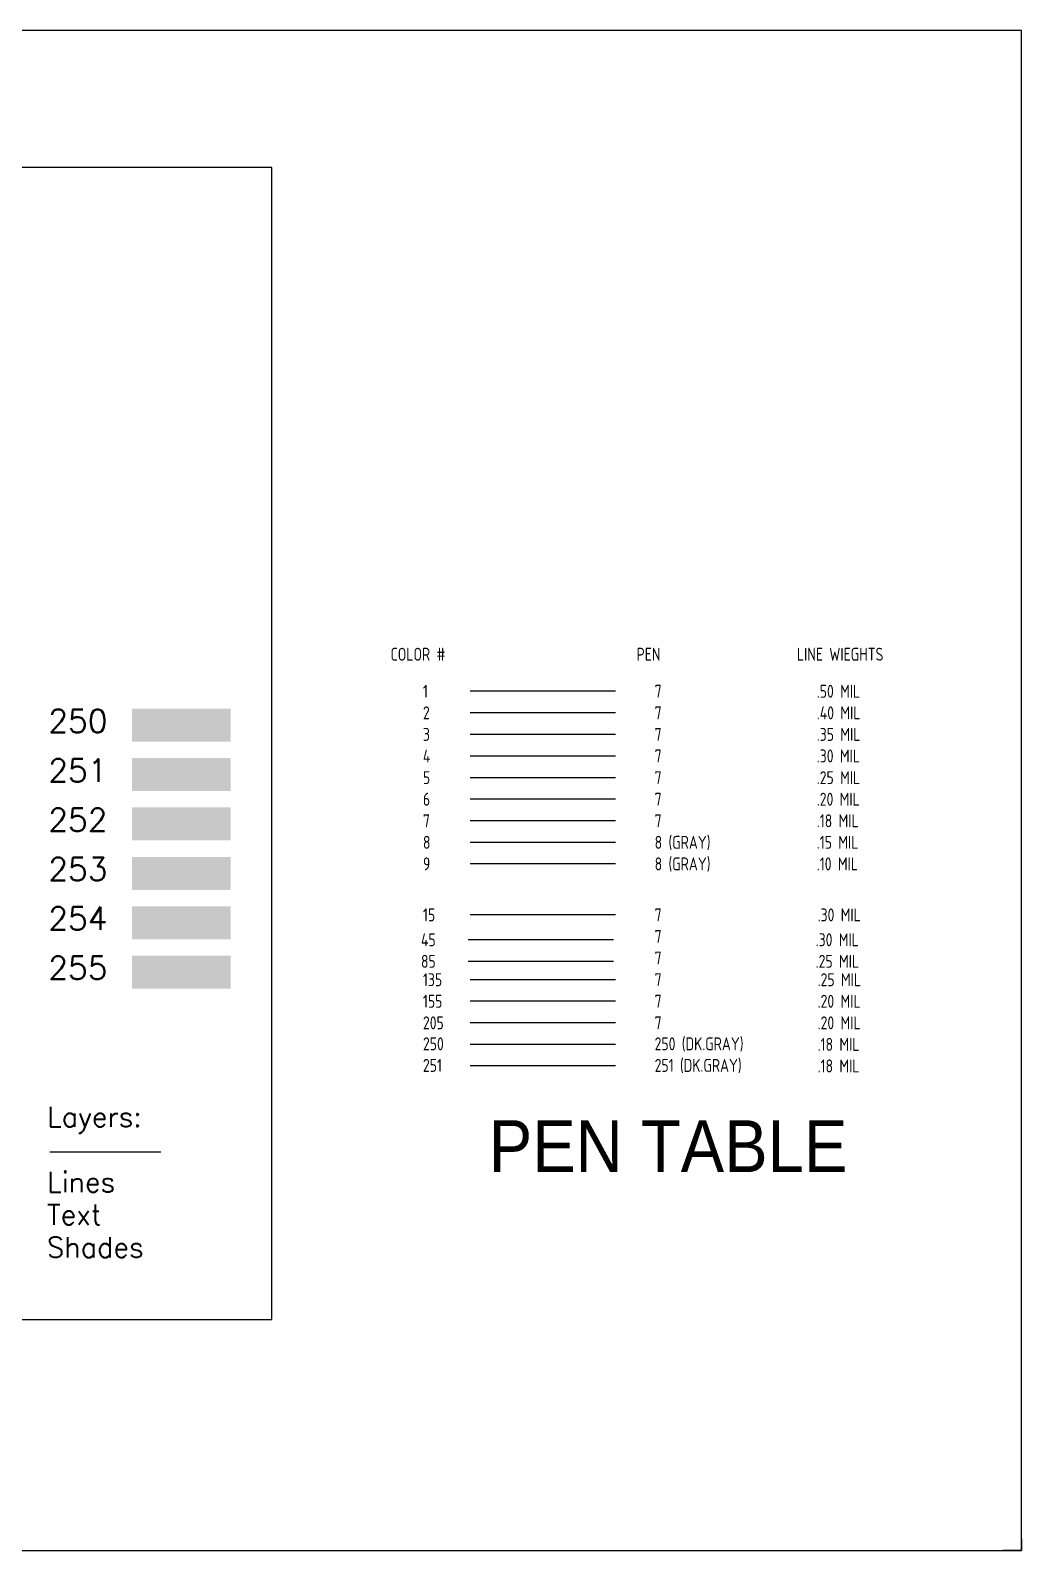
# Model space of a CAD drawing. Extents: x -3.6 to 17, y -3 to 11.
# Drawn here: x 9.83 to 17, y 0 to 11 of the extents above; entities that cross this region are included whole.
import ezdxf
from ezdxf.enums import TextEntityAlignment as Align

# ---------------------------------------------------------------- set-up
doc = ezdxf.new("R2010")
doc.units = 0
doc.header["$MEASUREMENT"] = 0
doc.layers.get('0').update_dxf_attribs({"linetype": 'CONTINUOUS'})
doc.layers.get('DEFPOINTS').update_dxf_attribs({"linetype": 'CONTINUOUS'})
doc.layers.add('Shades', color=10, linetype='CONTINUOUS')
doc.layers.add('Text', color=7, linetype='CONTINUOUS')
doc.styles.add('N', font='ARCHITXT.shx', dxfattribs={"width": 0.9, "height": 0.093756})
doc.styles.add('Roman Simplex', font='romans')
doc.styles.add('T', font='ARIAL.TTF', dxfattribs={"width": 0.9, "height": 0.187512})

# ---------------------------------------------------------------- blocks, each defined once
blk = doc.blocks.new('border')
at = {"color": 4}
for points in [[(1, 0.99219), (1, 1), (0.99219, 1)], [(1, 0.00781), (1, 0), (0.99219, 0)]]:
    blk.add_lwpolyline(points, dxfattribs=at)
at = {"layer": 'DEFPOINTS'}
blk.add_lwpolyline([(1, 1), (0, 1), (0, 0), (1, 0)], close=True, dxfattribs=at)

msp = doc.modelspace()

# ---------------------------------------------------------------- linework, layer by layer
for p, q in [((11.576, 10.007), (0.484, 10.007)), ((11.576, 1.673), (11.576, 10.007)), ((13.011, 5.283), (14.062, 5.283)), ((0.484, 1.673), (11.576, 1.673))]:
    msp.add_line(p, q)
at = {"color": 1}
msp.add_line((13.011, 6.22), (14.062, 6.22), dxfattribs=at)
at = {"color": 2}
msp.add_line((13.011, 6.064), (14.062, 6.064), dxfattribs=at)
at = {"color": 3}
msp.add_line((13.011, 5.907), (14.062, 5.907), dxfattribs=at)
at = {"color": 4}
msp.add_line((13.011, 5.751), (14.062, 5.751), dxfattribs=at)
at = {"color": 5}
msp.add_line((13.011, 5.595), (14.062, 5.595), dxfattribs=at)
at = {"color": 6}
msp.add_line((13.011, 5.439), (14.062, 5.439), dxfattribs=at)
at = {"color": 8}
msp.add_line((13.011, 5.127), (14.062, 5.127), dxfattribs=at)
at = {"color": 9}
msp.add_line((13.011, 4.971), (14.062, 4.971), dxfattribs=at)
at = {"color": 15}
msp.add_line((13.011, 4.602), (14.062, 4.602), dxfattribs=at)
at = {"color": 45}
msp.add_line((12.997, 4.422), (14.048, 4.422), dxfattribs=at)
at = {"color": 85}
msp.add_line((12.997, 4.266), (14.048, 4.266), dxfattribs=at)
at = {"color": 135}
msp.add_line((13.011, 4.133), (14.062, 4.133), dxfattribs=at)
at = {"color": 155}
msp.add_line((13.011, 3.977), (14.062, 3.977), dxfattribs=at)
at = {"color": 205}
msp.add_line((13.011, 3.821), (14.062, 3.821), dxfattribs=at)
at = {"color": 250}
msp.add_line((13.011, 3.665), (14.062, 3.665), dxfattribs=at)
at = {"color": 251}
msp.add_line((13.011, 3.509), (14.062, 3.509), dxfattribs=at)
at = {"layer": 'Shades', "color": 250}
msp.add_solid([(10.565, 5.853), (11.279, 5.853), (10.565, 6.091), (11.279, 6.091)], dxfattribs=at)
at = {"layer": 'Shades', "color": 251}
msp.add_solid([(10.565, 5.496), (11.279, 5.496), (10.565, 5.734), (11.279, 5.734)], dxfattribs=at)
at = {"layer": 'Shades', "color": 252}
msp.add_solid([(10.565, 5.139), (11.279, 5.139), (10.565, 5.377), (11.279, 5.377)], dxfattribs=at)
at = {"layer": 'Shades', "color": 253}
msp.add_solid([(10.565, 4.781), (11.279, 4.781), (10.565, 5.02), (11.279, 5.02)], dxfattribs=at)
at = {"layer": 'Shades', "color": 254}
msp.add_solid([(10.565, 4.424), (11.279, 4.424), (10.565, 4.662), (11.279, 4.662)], dxfattribs=at)
at = {"layer": 'Shades', "color": 255}
msp.add_solid([(10.565, 4.067), (11.279, 4.067), (10.565, 4.305), (11.279, 4.305)], dxfattribs=at)
at = {"layer": 'Text'}
msp.add_line((9.972, 2.886), (10.774, 2.886), dxfattribs=at)

# ---------------------------------------------------------------- block references
at = {"xscale": 17, "yscale": 11, "zscale": 17}
msp.add_blockref('border', (0, 0), dxfattribs=at)

# ---------------------------------------------------------------- texts
at = {"style": 'N', "width": 0.9}
for s, height, p in [('COLOR #', 0.0938, (12.436, 6.439)), ('PEN', 0.0938, (14.215, 6.439)), ('LINE WIEGHTS', 0.09376, (15.375, 6.439)), ('1', 0.0938, (12.67, 6.171)), ('7', 0.0938, (14.346, 6.171)), ('.50 MIL', 0.0938, (15.519, 6.171)), ('2', 0.0938, (12.67, 6.015)), ('7', 0.0938, (14.346, 6.015)), ('.40 MIL', 0.0938, (15.519, 6.015)), ('3', 0.0938, (12.67, 5.859)), ('7', 0.0938, (14.346, 5.859)), ('.35 MIL', 0.0938, (15.519, 5.859)), ('4', 0.0938, (12.67, 5.703)), ('7', 0.0938, (14.346, 5.703)), ('.30 MIL', 0.0938, (15.519, 5.703)), ('5', 0.0938, (12.67, 5.546)), ('7', 0.0938, (14.346, 5.546)), ('.25 MIL', 0.0938, (15.519, 5.546)), ('6', 0.0938, (12.67, 5.39)), ('7', 0.0938, (14.346, 5.39)), ('.20 MIL', 0.0938, (15.519, 5.39)), ('7', 0.0938, (12.67, 5.234)), ('7', 0.0938, (14.346, 5.234)), ('.18 MIL', 0.0938, (15.519, 5.234)), ('8', 0.0938, (12.67, 5.078)), ('8 (GRAY)', 0.0938, (14.346, 5.078)), ('.15 MIL', 0.0938, (15.519, 5.078)), ('9', 0.0938, (12.67, 4.922)), ('8 (GRAY)', 0.0938, (14.346, 4.922)), ('.10 MIL', 0.0938, (15.519, 4.922)), ('15', 0.0938, (12.67, 4.553)), ('7', 0.0938, (14.346, 4.553)), ('.30 MIL', 0.0938, (15.525, 4.553)), ('45', 0.0938, (12.656, 4.373)), ('7', 0.0938, (14.346, 4.397)), ('.30 MIL', 0.0938, (15.511, 4.373)), ('85', 0.0938, (12.656, 4.217)), ('7', 0.0938, (14.346, 4.241)), ('.25 MIL', 0.0938, (15.511, 4.217)), ('135', 0.0938, (12.67, 4.084)), ('7', 0.0938, (14.346, 4.084)), ('.25 MIL', 0.0938, (15.525, 4.084)), ('155', 0.0938, (12.67, 3.928)), ('7', 0.0938, (14.346, 3.928)), ('.20 MIL', 0.0938, (15.525, 3.928)), ('205', 0.0938, (12.67, 3.772)), ('7', 0.0938, (14.346, 3.772)), ('.20 MIL', 0.0938, (15.525, 3.772)), ('250', 0.0938, (12.67, 3.62)), ('250 (DK.GRAY)', 0.09376, (14.346, 3.62)), ('.18 MIL', 0.0938, (15.525, 3.616)), ('251', 0.0938, (12.67, 3.464)), ('251 (DK.GRAY)', 0.09376, (14.346, 3.464)), ('.18 MIL', 0.0938, (15.525, 3.46))]:
    msp.add_text(s, height=height, dxfattribs=at).set_placement(p)
at = {"layer": 'Text', "color": 250, "style": 'Roman Simplex'}
msp.add_text('250', height=0.1667, dxfattribs=at).set_placement((10.174, 6.003), align=Align.MIDDLE)
at = {"layer": 'Text', "color": 251, "style": 'Roman Simplex'}
msp.add_text('251', height=0.1667, dxfattribs=at).set_placement((10.174, 5.645), align=Align.MIDDLE)
at = {"layer": 'Text', "color": 252, "style": 'Roman Simplex'}
msp.add_text('252', height=0.1667, dxfattribs=at).set_placement((10.174, 5.288), align=Align.MIDDLE)
at = {"layer": 'Text', "color": 253, "style": 'Roman Simplex'}
msp.add_text('253', height=0.1667, dxfattribs=at).set_placement((10.174, 4.931), align=Align.MIDDLE)
at = {"layer": 'Text', "color": 254, "style": 'Roman Simplex'}
msp.add_text('254', height=0.1667, dxfattribs=at).set_placement((10.174, 4.574), align=Align.MIDDLE)
at = {"layer": 'Text', "color": 255, "style": 'Roman Simplex'}
msp.add_text('255', height=0.1667, dxfattribs=at).set_placement((10.174, 4.217), align=Align.MIDDLE)
at = {"layer": 'Text', "style": 'Roman Simplex'}
for s, p in [('Layers:', (9.95, 3.066)), ('Lines', (9.95, 2.594)), ('Text', (9.95, 2.358)), ('Shades', (9.95, 2.122))]:
    msp.add_text(s, height=0.1458, dxfattribs=at).set_placement(p)
at = {"layer": 'Text', "style": 'T', "width": 0.9}
msp.add_text('PEN TABLE', height=0.375, dxfattribs=at).set_placement((13.146, 2.739))

doc.saveas('drawing.dxf')
